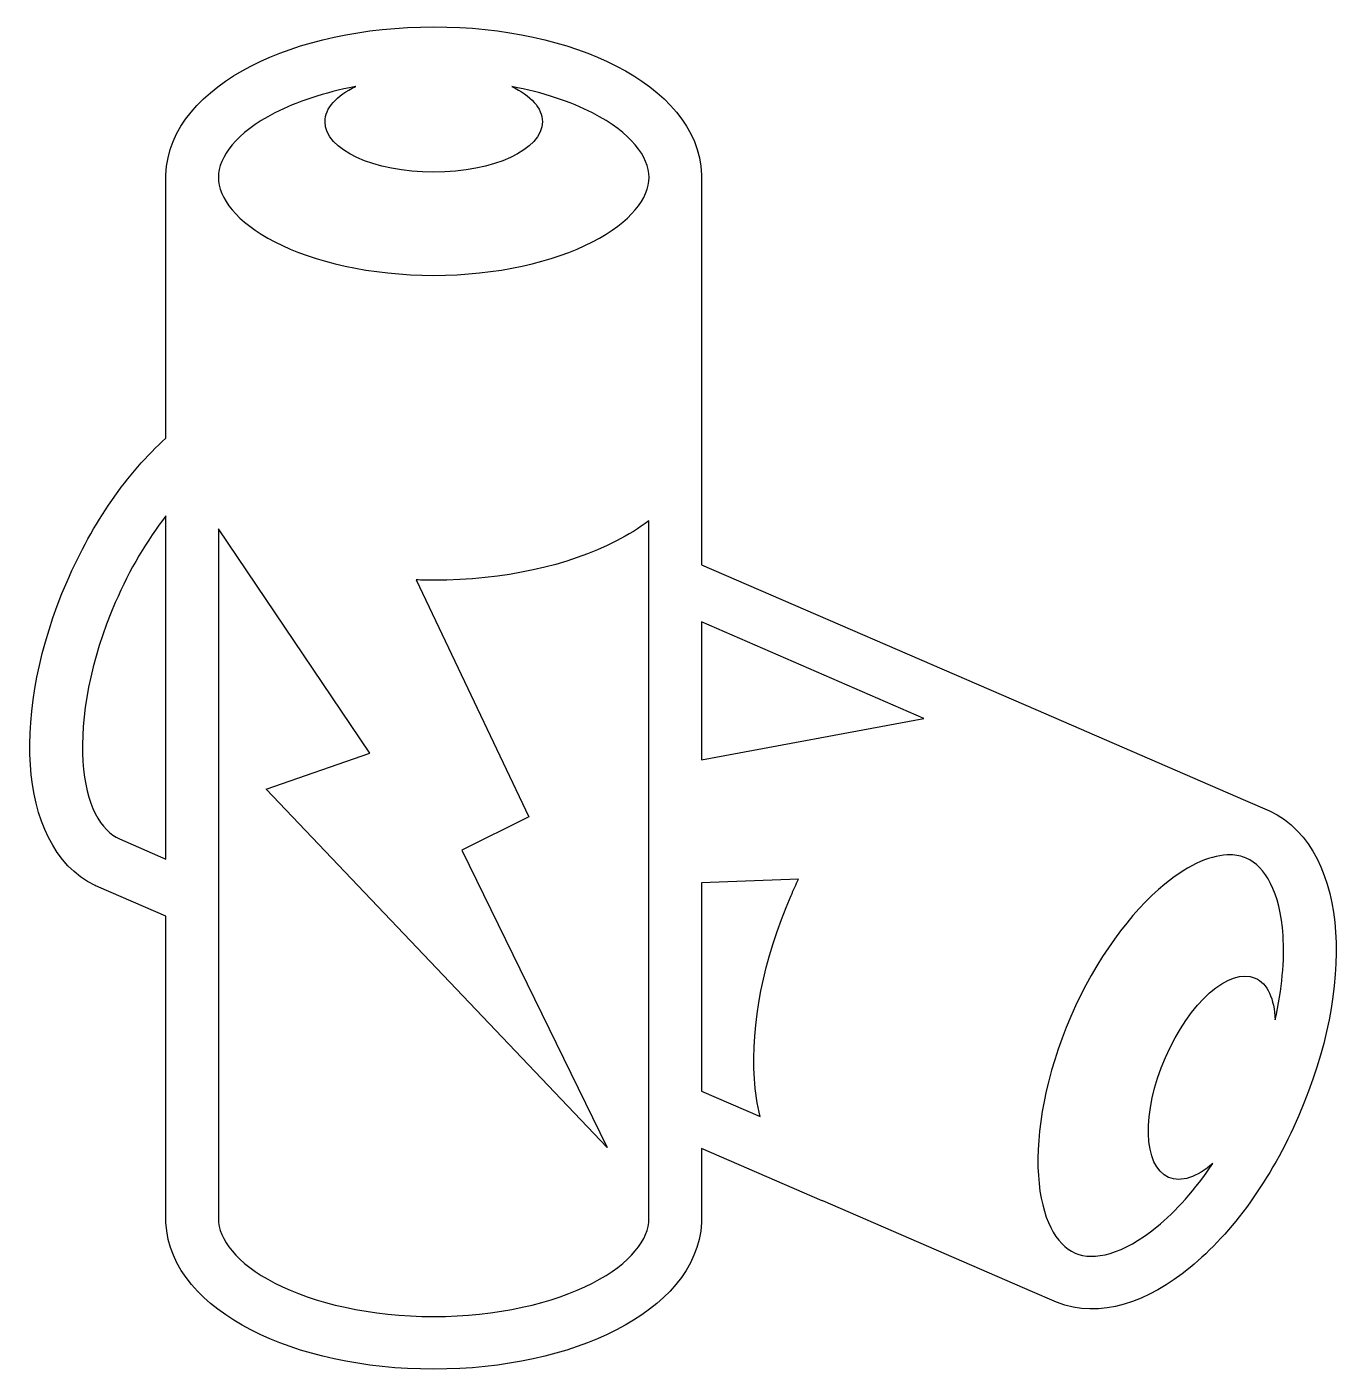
# Model space of a CAD drawing. Header units: centimetres. Extents: x -9.8 to 9.9, y -10.2 to 9.9.
import ezdxf

# ---------------------------------------------------------------- set-up
doc = ezdxf.new("R2010")
doc.units = ezdxf.units.CM
doc.header["$MEASUREMENT"] = 0
doc.layers.add('Layer 1', color=7, linetype='Continuous')

msp = doc.modelspace()

# ---------------------------------------------------------------- linework, layer by layer
at = {"layer": 'Layer 1'}
for points, knots in [([(-3.70812, 9.87388), (-4.76266, 9.87388), (-5.72008, 9.65925), (-6.44777, 9.28488), (-6.44777, 9.28488), (-7.16201, 8.91734), (-7.70109, 8.35879), (-7.72069, 7.6561), (-7.72069, 7.6561), (-7.72069, 7.6561), (-7.72197, 7.6561), (-7.72197, 7.6561), (-7.72197, 7.6561), (-7.72197, 7.6561), (-7.72197, 3.70812), (-7.72197, 3.70812), (-7.72197, 3.70812), (-8.29621, 3.19106), (-8.81732, 2.44912), (-9.20316, 1.55887), (-9.20316, 1.55887), (-9.62231, 0.59179), (-9.80549, -0.37327), (-9.75134, -1.18993), (-9.75134, -1.18993), (-9.69863, -1.98437), (-9.4067, -2.69701), (-8.78148, -2.99915), (-8.78148, -2.99915), (-8.78148, -2.99915), (-8.76697, -3.00573), (-8.76697, -3.00573), (-8.76697, -3.00573), (-8.75424, -3.01176), (-8.74175, -3.01728), (-8.72877, -3.02293), (-8.72877, -3.02293), (-8.72877, -3.02293), (-7.72201, -3.45907), (-7.72201, -3.45907), (-7.72201, -3.45907), (-7.72201, -3.45907), (-7.72201, -8.04754), (-7.72201, -8.04754), (-7.72201, -8.04754), (-7.72201, -8.04754), (-7.72074, -8.04755), (-7.72074, -8.04755), (-7.72074, -8.04755), (-7.69228, -8.74155), (-7.15586, -9.29349), (-6.44769, -9.65782), (-6.44769, -9.65782), (-5.72, -10.03227), (-4.76224, -10.24691), (-3.70812, -10.24691), (-3.70812, -10.24691), (-2.65409, -10.24691), (-1.69629, -10.03228), (-0.96855, -9.65782), (-0.96855, -9.65782), (-0.26038, -9.29349), (0.27604, -8.74159), (0.3045, -8.04759), (0.3045, -8.04759), (0.3045, -8.04759), (0.30576, -8.04759), (0.30576, -8.04759), (0.30576, -8.04759), (0.30576, -8.04759), (0.30576, -6.93916), (0.30576, -6.93916), (0.30576, -6.93916), (0.30576, -6.93916), (2.1124, -7.72192), (2.1124, -7.72192), (2.1124, -7.72192), (2.1124, -7.72192), (2.12168, -7.72588), (2.12168, -7.72588), (2.12168, -7.72588), (2.12168, -7.72588), (5.26572, -9.08833), (5.26572, -9.08833), (5.26572, -9.08833), (5.26572, -9.08833), (5.59126, -9.22938), (5.59126, -9.22938), (5.59126, -9.22938), (5.59126, -9.22938), (5.62685, -9.24519), (5.62685, -9.24519), (5.62685, -9.24519), (5.62685, -9.24519), (5.62685, -9.24392), (5.62685, -9.24392), (5.62685, -9.24392), (6.27961, -9.50587), (7.00701, -9.23279), (7.62848, -8.72336), (7.62848, -8.72336), (8.26142, -8.20461), (8.83912, -7.41118), (9.25853, -6.44363), (9.25853, -6.44363), (9.67793, -5.47613), (9.86216, -4.51137), (9.80806, -3.69483), (9.80806, -3.69483), (9.75493, -2.89322), (9.4568, -2.17636), (8.81973, -1.87895), (8.81973, -1.87895), (8.81973, -1.87895), (8.81973, -1.87768), (8.81973, -1.87768), (8.81973, -1.87768), (8.81973, -1.87768), (8.45869, -1.72082), (8.45869, -1.72082), (8.45869, -1.72082), (8.45869, -1.72082), (5.31443, -0.35843), (5.31443, -0.35843), (5.31443, -0.35843), (5.31443, -0.35843), (0.30572, 1.81196), (0.30572, 1.81196), (0.30572, 1.81196), (0.30572, 1.81196), (0.30572, 7.54933), (0.30572, 7.54933), (0.30572, 7.54933), (0.30677, 7.57168), (0.30699, 7.59403), (0.30699, 7.61659), (0.30699, 7.61659), (0.30699, 7.62987), (0.30615, 7.64294), (0.30572, 7.65614), (0.30572, 7.65614), (0.28611, 8.35878), (-0.25292, 8.91738), (-0.96725, 9.28484), (-0.96725, 9.28484), (-1.6949, 9.65929), (-2.65363, 9.87393), (-3.70817, 9.87393), (-3.70817, 9.87393), (-3.70817, 9.87393), (-3.70812, 9.87388), (-3.70812, 9.87388)], [0, 0, 0, 0, 0.02564103, 0.02564103, 0.02564103, 0.02564103, 0.05128205, 0.05128205, 0.05128205, 0.05128205, 0.07692308, 0.07692308, 0.07692308, 0.07692308, 0.1025641, 0.1025641, 0.1025641, 0.1025641, 0.12820513, 0.12820513, 0.12820513, 0.12820513, 0.15384615, 0.15384615, 0.15384615, 0.15384615, 0.17948718, 0.17948718, 0.17948718, 0.17948718, 0.20512821, 0.20512821, 0.20512821, 0.20512821, 0.23076923, 0.23076923, 0.23076923, 0.23076923, 0.25641026, 0.25641026, 0.25641026, 0.25641026, 0.28205128, 0.28205128, 0.28205128, 0.28205128, 0.30769231, 0.30769231, 0.30769231, 0.30769231, 0.33333333, 0.33333333, 0.33333333, 0.33333333, 0.35897436, 0.35897436, 0.35897436, 0.35897436, 0.38461538, 0.38461538, 0.38461538, 0.38461538, 0.41025641, 0.41025641, 0.41025641, 0.41025641, 0.43589744, 0.43589744, 0.43589744, 0.43589744, 0.46153846, 0.46153846, 0.46153846, 0.46153846, 0.48717949, 0.48717949, 0.48717949, 0.48717949, 0.51282051, 0.51282051, 0.51282051, 0.51282051, 0.53846154, 0.53846154, 0.53846154, 0.53846154, 0.56410256, 0.56410256, 0.56410256, 0.56410256, 0.58974359, 0.58974359, 0.58974359, 0.58974359, 0.61538462, 0.61538462, 0.61538462, 0.61538462, 0.64102564, 0.64102564, 0.64102564, 0.64102564, 0.66666667, 0.66666667, 0.66666667, 0.66666667, 0.69230769, 0.69230769, 0.69230769, 0.69230769, 0.71794872, 0.71794872, 0.71794872, 0.71794872, 0.74358974, 0.74358974, 0.74358974, 0.74358974, 0.76923077, 0.76923077, 0.76923077, 0.76923077, 0.79487179, 0.79487179, 0.79487179, 0.79487179, 0.82051282, 0.82051282, 0.82051282, 0.82051282, 0.84615385, 0.84615385, 0.84615385, 0.84615385, 0.87179487, 0.87179487, 0.87179487, 0.87179487, 0.8974359, 0.8974359, 0.8974359, 0.8974359, 0.92307692, 0.92307692, 0.92307692, 0.92307692, 0.94871795, 0.94871795, 0.94871795, 0.94871795, 1, 1, 1, 1]), ([(-4.88094, 8.97916), (-4.87967, 8.97937), (-4.87824, 8.97891), (-4.87698, 8.97916), (-4.87698, 8.97916), (-5.16132, 8.84266), (-5.33686, 8.65712), (-5.33686, 8.45206), (-5.33686, 8.45206), (-5.33686, 8.03333), (-4.60769, 7.6943), (-3.70812, 7.6943), (-3.70812, 7.6943), (-2.80859, 7.6943), (-2.07938, 8.03333), (-2.07938, 8.45206), (-2.07938, 8.45206), (-2.07938, 8.65712), (-2.25497, 8.84266), (-2.53931, 8.97916), (-2.53931, 8.97916), (-2.07082, 8.8909), (-1.65686, 8.75289), (-1.32825, 8.58379), (-1.32825, 8.58379), (-0.74557, 8.28398), (-0.48093, 7.92403), (-0.48093, 7.61658), (-0.48093, 7.61658), (-0.48093, 7.30918), (-0.74558, 6.95045), (-1.32825, 6.65068), (-1.32825, 6.65068), (-1.91093, 6.35087), (-2.76314, 6.14859), (-3.70813, 6.14859), (-3.70813, 6.14859), (-4.65311, 6.14859), (-5.50533, 6.35087), (-6.08796, 6.65064), (-6.08796, 6.65064), (-6.67064, 6.95037), (-6.93398, 7.30905), (-6.93398, 7.6165), (-6.93398, 7.6165), (-6.93398, 7.9239), (-6.67064, 8.28393), (-6.08796, 8.58375), (-6.08796, 8.58375), (-5.76023, 8.75234), (-5.34774, 8.89073), (-4.8809, 8.97903), (-4.8809, 8.97903), (-4.8809, 8.97903), (-4.88094, 8.97916), (-4.88094, 8.97916)], [0, 0, 0, 0, 0.06666667, 0.06666667, 0.06666667, 0.06666667, 0.13333333, 0.13333333, 0.13333333, 0.13333333, 0.2, 0.2, 0.2, 0.2, 0.26666667, 0.26666667, 0.26666667, 0.26666667, 0.33333333, 0.33333333, 0.33333333, 0.33333333, 0.4, 0.4, 0.4, 0.4, 0.46666667, 0.46666667, 0.46666667, 0.46666667, 0.53333333, 0.53333333, 0.53333333, 0.53333333, 0.6, 0.6, 0.6, 0.6, 0.66666667, 0.66666667, 0.66666667, 0.66666667, 0.73333333, 0.73333333, 0.73333333, 0.73333333, 0.8, 0.8, 0.8, 0.8, 0.86666667, 0.86666667, 0.86666667, 0.86666667, 1, 1, 1, 1]), ([(-7.72201, 2.54458), (-7.72201, 2.54458), (-7.72201, -2.59991), (-7.72201, -2.59991), (-7.72201, -2.59991), (-7.72201, -2.59991), (-8.41517, -2.29946), (-8.41517, -2.29946), (-8.41517, -2.29946), (-8.69677, -2.17743), (-8.92131, -1.7926), (-8.96462, -1.13858), (-8.96462, -1.13858), (-9.00805, -0.48455), (-8.85528, 0.37875), (-8.47969, 1.24518), (-8.47969, 1.24518), (-8.26539, 1.73981), (-8.00252, 2.18004), (-7.72202, 2.54454), (-7.72202, 2.54454), (-7.72202, 2.54454), (-7.72201, 2.54458), (-7.72201, 2.54458)], [0, 0, 0, 0, 0.14285714, 0.14285714, 0.14285714, 0.14285714, 0.28571429, 0.28571429, 0.28571429, 0.28571429, 0.42857143, 0.42857143, 0.42857143, 0.42857143, 0.57142857, 0.57142857, 0.57142857, 0.57142857, 0.71428571, 0.71428571, 0.71428571, 0.71428571, 1, 1, 1, 1]), ([(-0.48228, 2.47079), (-0.48228, 2.47079), (-0.48228, -7.98957), (-0.48228, -7.98957), (-0.48228, -7.98957), (-0.48228, -8.29647), (-0.74541, -8.65688), (-1.3283, -8.95673), (-1.3283, -8.95673), (-1.91115, -9.25663), (-2.76378, -9.45878), (-3.70818, -9.45878), (-3.70818, -9.45878), (-4.65253, -9.45878), (-5.50517, -9.25663), (-6.08801, -8.95673), (-6.08801, -8.95673), (-6.67086, -8.65692), (-6.93403, -8.29646), (-6.93403, -7.98952), (-6.93403, -7.98952), (-6.93403, -7.98952), (-6.93402, 2.34833), (-6.93402, 2.34833), (-6.93402, 2.34833), (-6.93402, 2.34833), (-4.66483, -1.01203), (-4.66483, -1.01203), (-4.66483, -1.01203), (-4.66483, -1.01203), (-6.21847, -1.55494), (-6.21847, -1.55494), (-6.21847, -1.55494), (-6.21847, -1.55494), (-1.10691, -6.92609), (-1.10691, -6.92609), (-1.10691, -6.92609), (-1.10691, -6.92609), (-3.28784, -2.46556), (-3.28784, -2.46556), (-3.28784, -2.46556), (-3.28784, -2.46556), (-2.27973, -1.96608), (-2.27973, -1.96608), (-2.27973, -1.96608), (-2.27973, -1.96608), (-3.97303, 1.58396), (-3.97303, 1.58396), (-3.97303, 1.58396), (-3.88524, 1.58088), (-3.79727, 1.57869), (-3.70813, 1.57869), (-3.70813, 1.57869), (-2.65406, 1.57869), (-1.6963, 1.79332), (-0.96848, 2.16769), (-0.96848, 2.16769), (-0.79416, 2.25742), (-0.6308, 2.35901), (-0.48228, 2.47079)], [0, 0, 0, 0, 0.0625, 0.0625, 0.0625, 0.0625, 0.125, 0.125, 0.125, 0.125, 0.1875, 0.1875, 0.1875, 0.1875, 0.25, 0.25, 0.25, 0.25, 0.3125, 0.3125, 0.3125, 0.3125, 0.375, 0.375, 0.375, 0.375, 0.4375, 0.4375, 0.4375, 0.4375, 0.5, 0.5, 0.5, 0.5, 0.5625, 0.5625, 0.5625, 0.5625, 0.625, 0.625, 0.625, 0.625, 0.6875, 0.6875, 0.6875, 0.6875, 0.75, 0.75, 0.75, 0.75, 0.8125, 0.8125, 0.8125, 0.8125, 0.875, 0.875, 0.875, 0.875, 1, 1, 1, 1]), ([(0.30572, 0.95274), (0.30572, 0.95274), (3.63699, -0.49151), (3.63699, -0.49151), (3.63699, -0.49151), (3.63699, -0.49151), (0.30572, -1.11475), (0.30572, -1.11475), (0.30572, -1.11475), (0.30572, -1.11475), (0.30572, 0.95275), (0.30572, 0.95275), (0.30572, 0.95275), (0.30572, 0.95275), (0.30572, 0.95274), (0.30572, 0.95274)], [0, 0, 0, 0, 0.2, 0.2, 0.2, 0.2, 0.4, 0.4, 0.4, 0.4, 0.6, 0.6, 0.6, 0.6, 1, 1, 1, 1]), ([(8.23203, -2.53792), (8.32033, -2.5394), (8.39999, -2.55618), (8.47049, -2.58675), (8.47049, -2.58675), (8.75259, -2.70904), (8.97798, -3.09386), (9.02133, -3.74763), (9.02133, -3.74763), (9.04566, -4.11512), (9.00729, -4.54861), (8.90271, -5.0114), (8.90271, -5.0114), (8.88985, -4.6983), (8.78962, -4.46532), (8.60226, -4.38415), (8.60226, -4.38415), (8.21811, -4.21759), (7.61595, -4.75131), (7.25816, -5.57666), (7.25816, -5.57666), (6.90041, -6.40201), (6.9228, -7.20624), (7.30691, -7.37276), (7.30691, -7.37276), (7.49456, -7.45406), (7.73365, -7.36837), (7.97106, -7.16319), (7.97106, -7.16319), (7.70473, -7.55662), (7.41415, -7.88102), (7.12909, -8.11463), (7.12909, -8.11463), (6.62223, -8.52998), (6.18697, -8.62824), (5.90487, -8.50603), (5.90487, -8.50603), (5.62285, -8.38374), (5.39742, -7.99888), (5.35416, -7.34502), (5.35416, -7.34502), (5.31073, -6.69121), (5.46456, -5.8295), (5.84036, -4.96253), (5.84036, -4.96253), (6.21616, -4.09556), (6.74094, -3.39346), (7.24772, -2.97802), (7.24772, -2.97802), (7.62782, -2.66648), (7.96702, -2.5337), (8.23209, -2.53787), (8.23209, -2.53787), (8.23209, -2.53787), (8.23203, -2.53792), (8.23203, -2.53792)], [0, 0, 0, 0, 0.06666667, 0.06666667, 0.06666667, 0.06666667, 0.13333333, 0.13333333, 0.13333333, 0.13333333, 0.2, 0.2, 0.2, 0.2, 0.26666667, 0.26666667, 0.26666667, 0.26666667, 0.33333333, 0.33333333, 0.33333333, 0.33333333, 0.4, 0.4, 0.4, 0.4, 0.46666667, 0.46666667, 0.46666667, 0.46666667, 0.53333333, 0.53333333, 0.53333333, 0.53333333, 0.6, 0.6, 0.6, 0.6, 0.66666667, 0.66666667, 0.66666667, 0.66666667, 0.73333333, 0.73333333, 0.73333333, 0.73333333, 0.8, 0.8, 0.8, 0.8, 0.86666667, 0.86666667, 0.86666667, 0.86666667, 1, 1, 1, 1]), ([(1.75925, -2.90301), (1.7213, -2.98271), (1.68419, -3.06325), (1.64852, -3.14548), (1.64852, -3.14548), (1.22937, -4.1126), (1.04489, -5.07635), (1.09907, -5.89298), (1.09907, -5.89298), (1.11202, -6.08906), (1.1398, -6.27979), (1.18332, -6.46098), (1.18332, -6.46098), (1.18332, -6.46098), (0.30572, -6.08147), (0.30572, -6.08147), (0.30572, -6.08147), (0.30572, -6.08147), (0.30572, -2.95573), (0.30572, -2.95573), (0.30572, -2.95573), (0.30572, -2.95573), (1.75925, -2.90302), (1.75925, -2.90302), (1.75925, -2.90302), (1.75925, -2.90302), (1.75925, -2.90301), (1.75925, -2.90301)], [0, 0, 0, 0, 0.125, 0.125, 0.125, 0.125, 0.25, 0.25, 0.25, 0.25, 0.375, 0.375, 0.375, 0.375, 0.5, 0.5, 0.5, 0.5, 0.625, 0.625, 0.625, 0.625, 0.75, 0.75, 0.75, 0.75, 1, 1, 1, 1])]:
    msp.add_open_spline(points, degree=3, knots=knots, dxfattribs=at)

doc.saveas('drawing.dxf')
